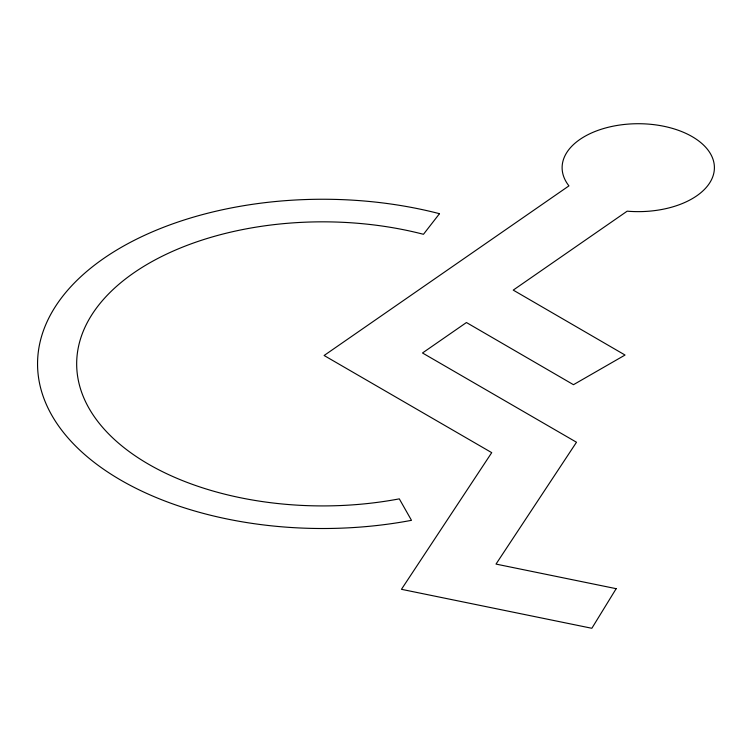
<?xml version="1.0" encoding="UTF-8"?>
<svg xmlns="http://www.w3.org/2000/svg" width="752" height="752" viewBox="0 0 752 752"><rect width="100%" height="100%" fill="white"/><g stroke="black" fill="none" stroke-linecap="round" stroke-linejoin="round"><path stroke-width="1.13" d="M616.179 588.675L591.852 628.287L401.455 589.314L491.723 452.648L324.112 355.499L568.944 185.876A76.14 43.964 0 0 1 620.466 124.935A76.14 43.964 0 0 1 714.325 165.703A76.14 43.964 0 0 1 627.177 211.171L513.231 290.112L625.044 355.038L573.475 384.695L466.437 322.533L422.492 352.979L576.493 442.242L496.01 564.085L616.179 588.675M439.488 213.69L423.47 234.295A246.026 142.043 0 0 0 77.014 356.401A246.026 142.043 0 0 0 399.303 498.858L411.485 520.328A285.149 164.632 0 0 1 37.948 355.207A285.149 164.632 0 0 1 439.488 213.69"/></g></svg>
